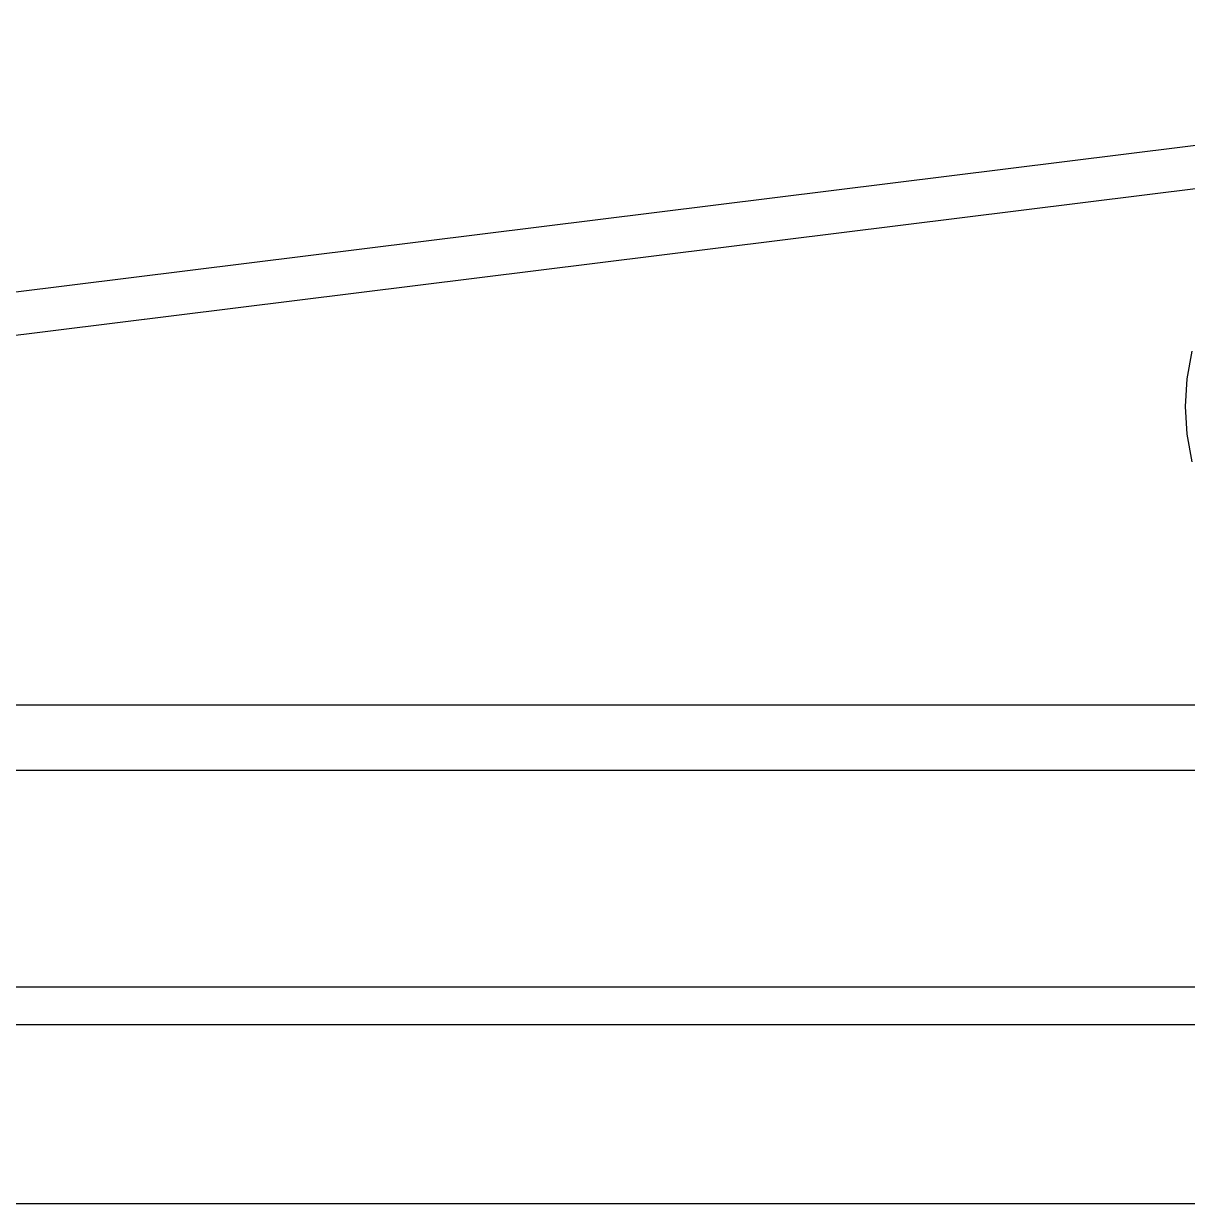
# Model space of a CAD drawing. Header units: millimetres. Extents: x 10 to 287, y 10 to 200.
# Drawn here: x 98.66 to 112.32, y 136.16 to 150 of the extents above; entities that cross this region are included whole.
import ezdxf

# ---------------------------------------------------------------- set-up
doc = ezdxf.new("R2010")
doc.units = ezdxf.units.MM
doc.layers.get('0').update_dxf_attribs({"linetype": 'CONTINUOUS'})

msp = doc.modelspace()

# ---------------------------------------------------------------- linework, layer by layer
at = {"color": 7}
for points in [[(123.9386, 149.9996), (47.0489, 140.4462)], [(47.1837, 139.9586), (113.9261, 148.2512)], [(112.3732, 146.1547), (112.3143, 145.8333), (112.2946, 145.5072), (112.3143, 145.1811), (112.3732, 144.8597)], [(94.5, 142.0072), (120, 142.0072)], [(139.57, 141.2372), (96.5, 141.2372)], [(95, 138.6972), (139.57, 138.6972)], [(95.9, 138.0972), (96.06, 138.2572), (139.57, 138.2572)], [(95, 136.1572), (139.13, 136.1572)]]:
    msp.add_lwpolyline(points, dxfattribs=at)

doc.saveas('drawing.dxf')
